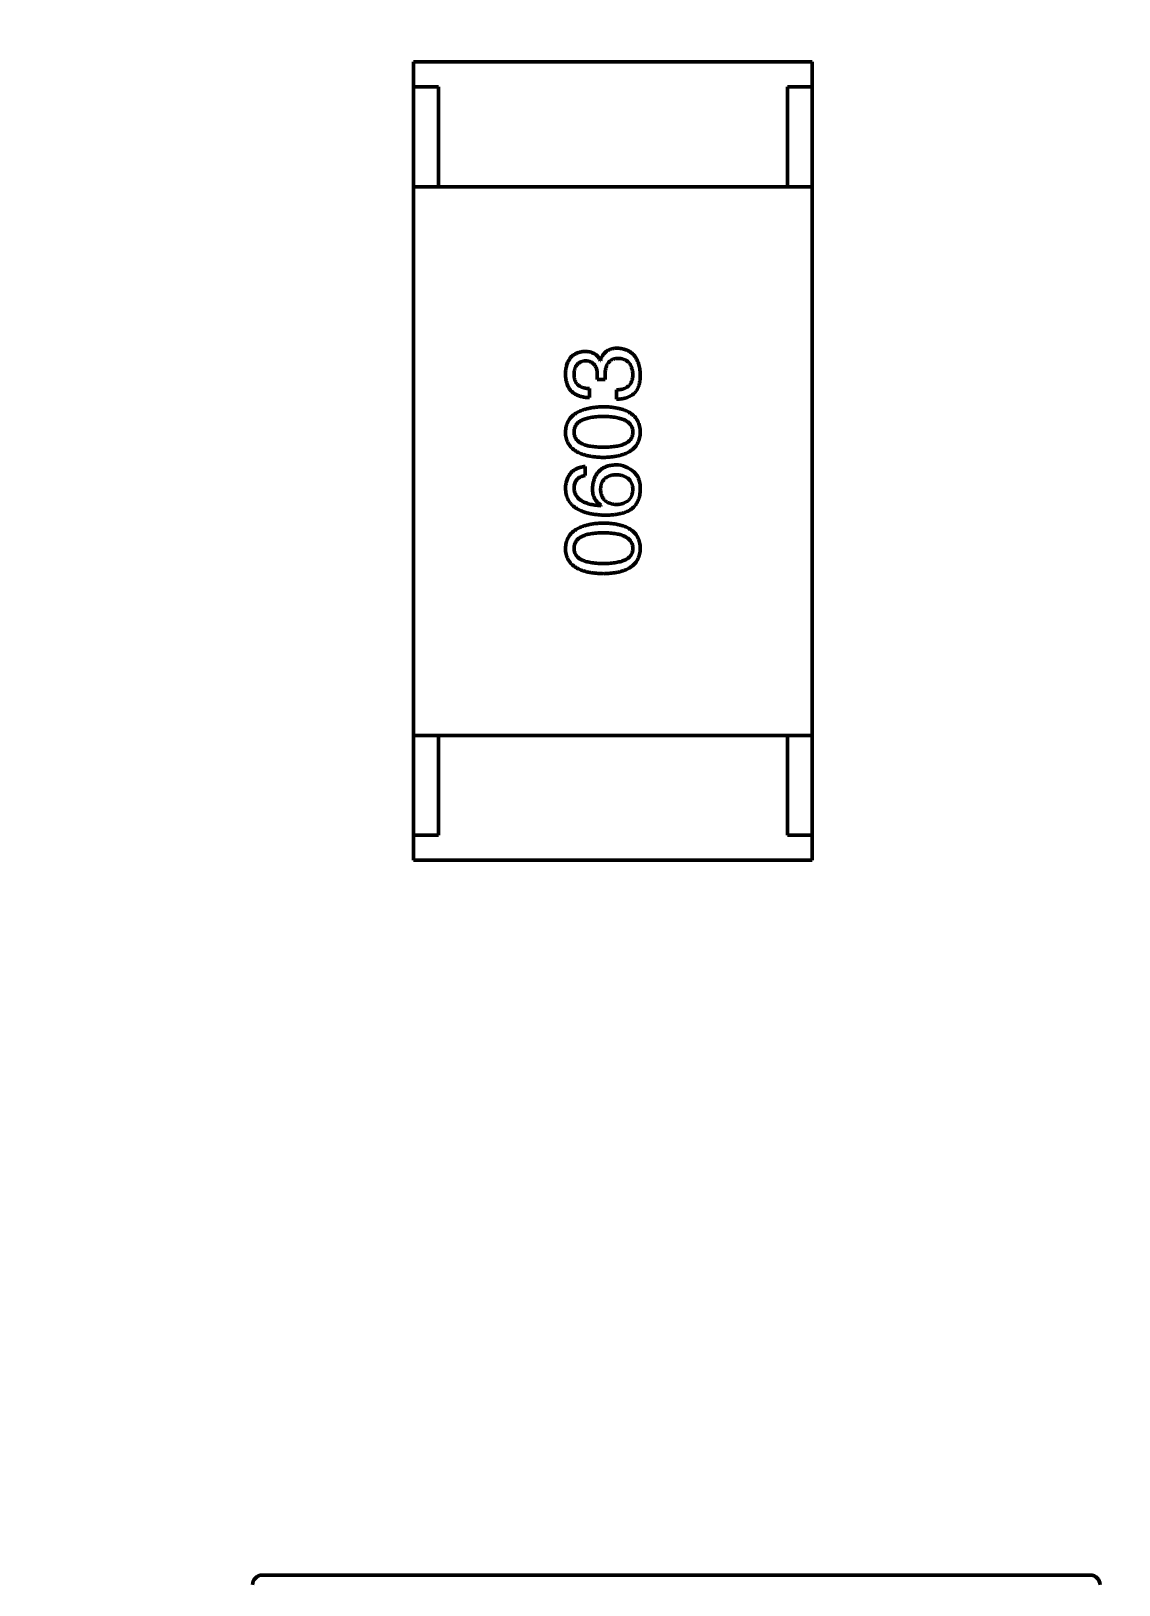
# Model space of a CAD drawing. Header units: millimetres. Extents: x 37 to 395, y 164 to 266.
# Drawn here: x 339.983 to 342.165, y 210.319 to 213.434 of the extents above; entities that cross this region are included whole.
import ezdxf

# ---------------------------------------------------------------- set-up
doc = ezdxf.new("R2010")
doc.units = ezdxf.units.MM
doc.header["$LTSCALE"] = 0.75
doc.layers.add('Visible', color=7, linetype='Continuous', lineweight=50)
doc.layers.add('尺寸标注', color=3, linetype='Continuous', lineweight=25)
doc.styles.get("Standard").update_dxf_attribs({"font": 'arial.ttf'})
doc.dimstyles.new('Dim-ISO-25', dxfattribs={"dimtxt": 3.5, "dimasz": 3.5, "dimexe": 2.1, "dimexo": 2.1, "dimgap": 1.4, "dimtad": 1, "dimzin": 12, "dimdsep": 46, "dimtxsty": 'Standard', "dimcen": 0, "dimazin": 3, "dimtp": 0.1, "dimtm": 0.1, "dimtfac": 0.714286, "dimtmove": 0, "dimatfit": 3, "dimfxl": 1, "dimtzin": 12, "dimarcsym": 0})

# ---------------------------------------------------------------- blocks, each defined once
blk = doc.blocks.new('*D20')
at = {"layer": 'Defpoints', "color": 0, "transparency": 16777216}
for p in [(318.6376, 220.4329), (358.784, 187.735), (392.6929, 187.735)]:
    blk.add_point(p, dxfattribs=at)
at = {"layer": '尺寸标注', "color": 0, "lineweight": -2, "transparency": 16777216}
for p, q in [((320.7376, 220.4329), (394.7929, 220.4329)), ((392.6929, 216.9329), (392.6929, 191.235)), ((360.884, 187.735), (394.7929, 187.735))]:
    blk.add_line(p, q, dxfattribs=at)
at = {"layer": '尺寸标注', "color": 0, "transparency": 16777216}
for points in [[(392.1096, 216.9329), (393.2763, 216.9329), (392.6929, 220.4329)], [(392.1096, 191.235), (393.2763, 191.235), (392.6929, 187.735)]]:
    blk.add_solid(points, dxfattribs=at)
at = {"layer": '尺寸标注', "color": 0, "transparency": 16777216, "insert": (390.0156, 204.0839), "char_height": 2.5, "attachment_point": 5, "rotation": 90}
blk.add_mtext('32.7', dxfattribs=at)

msp = doc.modelspace()

# ---------------------------------------------------------------- linework, layer by layer
at = {"layer": 'Visible'}
for p, q in [((340.7499, 213.3722), (341.5499, 213.3722)), ((340.7499, 213.3222), (340.7499, 213.3722)), ((341.5499, 213.3222), (341.5499, 213.3722)), ((340.7999, 213.3222), (340.7499, 213.3222)), ((340.7499, 213.1222), (340.7499, 213.3222)), ((340.7999, 213.1222), (340.7999, 213.3222)), ((341.4999, 213.3222), (341.4999, 213.1222)), ((341.5499, 213.3222), (341.4999, 213.3222)), ((341.5499, 213.1222), (341.5499, 213.3222)), ((341.5499, 213.1222), (340.7499, 213.1222)), ((340.7499, 212.0222), (340.7499, 213.1222)), ((340.7999, 213.1222), (341.4999, 213.1222)), ((341.5499, 213.1222), (341.5499, 212.0222)), ((341.1252, 212.774), (341.1244, 212.774)), ((341.1187, 212.7453), (341.1187, 212.7355)), ((341.1187, 212.7355), (341.1343, 212.7355)), ((341.1343, 212.7355), (341.1343, 212.7445)), ((341.1031, 212.6994), (341.1031, 212.7174)), ((341.1572, 212.715), (341.1572, 212.6961)), ((341.0941, 212.5433), (341.0941, 212.5613)), ((341.1269, 212.4835), (341.1261, 212.4826)), ((341.5499, 212.0222), (340.7499, 212.0222)), ((340.7499, 212.0222), (340.7499, 211.8222)), ((340.7999, 212.0222), (341.4999, 212.0222)), ((340.7999, 212.0222), (340.7999, 211.8222)), ((341.4999, 211.8222), (341.4999, 212.0222)), ((341.5499, 212.0222), (341.5499, 211.8222)), ((340.7499, 211.8222), (340.7499, 211.7722)), ((340.7999, 211.8222), (340.7499, 211.8222)), ((341.5499, 211.8222), (341.4999, 211.8222)), ((341.5499, 211.8222), (341.5499, 211.7722)), ((340.7499, 211.7722), (341.5499, 211.7722)), ((340.447, 210.3389), (340.4467, 210.3389)), ((342.107, 210.3389), (340.447, 210.3389)), ((342.1073, 210.3389), (342.107, 210.3389))]:
    msp.add_line(p, q, dxfattribs=at)
msp.add_arc((341.1562, 212.5127), 0.0519, 45.691, 90.7052, dxfattribs=at)
at = {"layer": 'Visible', "extrusion": (0, 0, -1)}
for centre, start, end in [((-340.447, 210.3189), 0.864, 89.136), ((-342.107, 210.3189), 90.864, 179.136)]:
    msp.add_arc(centre, 0.02, start, end, dxfattribs=at)
at = {"layer": 'Visible'}
for points, knots in [([(341.0933, 212.792), (341.0918, 212.7919), (341.0889, 212.7916), (341.0846, 212.7908), (341.0807, 212.7898), (341.077, 212.7884), (341.0736, 212.7866), (341.0705, 212.7846), (341.0677, 212.7822), (341.0651, 212.7795), (341.0628, 212.7766), (341.0609, 212.7732), (341.0591, 212.7696), (341.0577, 212.7657), (341.0565, 212.7614), (341.0557, 212.7569), (341.055, 212.752), (341.0548, 212.7487), (341.0547, 212.7469)], [0, 0, 0, 0, 0.067521, 0.132139, 0.193339, 0.252064, 0.309083, 0.364848, 0.420021, 0.475612, 0.532002, 0.589602, 0.649896, 0.712634, 0.778603, 0.848416, 0.922155, 1, 1, 1, 1]), ([(341.1244, 212.774), (341.1237, 212.7754), (341.1223, 212.7782), (341.1195, 212.7819), (341.1163, 212.7851), (341.1126, 212.7877), (341.1084, 212.7896), (341.1037, 212.791), (341.0987, 212.7919), (341.0951, 212.792), (341.0933, 212.792)], [0, 0, 0, 0, 0.125227, 0.244792, 0.361427, 0.478215, 0.59667, 0.722058, 0.856314, 1, 1, 1, 1]), ([(341.1588, 212.7986), (341.1578, 212.7986), (341.1557, 212.7985), (341.1526, 212.7982), (341.1497, 212.7978), (341.1469, 212.7971), (341.1443, 212.7962), (341.1418, 212.7952), (341.1395, 212.7939), (341.1373, 212.7925), (341.1353, 212.7908), (341.1334, 212.789), (341.1317, 212.7869), (341.13, 212.7847), (341.1286, 212.7823), (341.1273, 212.7797), (341.1262, 212.7769), (341.1256, 212.775), (341.1252, 212.774)], [0, 0, 0, 0, 0.071215, 0.138707, 0.20396, 0.266995, 0.327734, 0.387609, 0.445602, 0.503345, 0.561136, 0.618597, 0.677672, 0.738255, 0.799989, 0.863961, 0.930555, 1, 1, 1, 1]), ([(341.2047, 212.7453), (341.2046, 212.7474), (341.2045, 212.7514), (341.2038, 212.7572), (341.2027, 212.7626), (341.2013, 212.7676), (341.1997, 212.7723), (341.1976, 212.7766), (341.1952, 212.7805), (341.1925, 212.7841), (341.1895, 212.7872), (341.1861, 212.79), (341.1824, 212.7924), (341.1783, 212.7944), (341.1739, 212.7961), (341.1692, 212.7973), (341.1641, 212.7982), (341.1606, 212.7984), (341.1588, 212.7986)], [0, 0, 0, 0, 0.078078, 0.151942, 0.221594, 0.28726, 0.350176, 0.409768, 0.467648, 0.523784, 0.578904, 0.634014, 0.689819, 0.746826, 0.805875, 0.867063, 0.931764, 1, 1, 1, 1]), ([(341.072, 212.7461), (341.072, 212.7472), (341.0721, 212.7492), (341.0725, 212.7521), (341.073, 212.7548), (341.0736, 212.7573), (341.0745, 212.7597), (341.0755, 212.7618), (341.0767, 212.7638), (341.0781, 212.7656), (341.0796, 212.7672), (341.0813, 212.7686), (341.0831, 212.7699), (341.0852, 212.7709), (341.0874, 212.7718), (341.0897, 212.7724), (341.0923, 212.7729), (341.094, 212.7731), (341.0949, 212.7732)], [0, 0, 0, 0, 0.078051, 0.151197, 0.220412, 0.286742, 0.34933, 0.409464, 0.467368, 0.52298, 0.578639, 0.633998, 0.690142, 0.746855, 0.805868, 0.867776, 0.932345, 1, 1, 1, 1]), ([(341.0949, 212.7732), (341.0967, 212.7731), (341.0986, 212.7729), (341.1034, 212.7719), (341.1053, 212.7711), (341.1081, 212.7696), (341.1103, 212.7682), (341.1142, 212.7636), (341.1154, 212.7612), (341.1183, 212.754), (341.1186, 212.7478), (341.1187, 212.7453)], [0.000001, 0.000001, 0.000001, 0.000001, 0.000529469, 0.000529469, 0.001127239, 0.001127239, 0.001835181, 0.001835181, 0.002488358, 0.002488358, 0.00458577, 0.00458577, 0.00458577, 0.00458577]), ([(341.1343, 212.7445), (341.1343, 212.7458), (341.1343, 212.7485), (341.1346, 212.7523), (341.1351, 212.7558), (341.1359, 212.7591), (341.1368, 212.7622), (341.138, 212.765), (341.1394, 212.7674), (341.141, 212.7697), (341.1428, 212.7717), (341.1448, 212.7734), (341.147, 212.7749), (341.1495, 212.7761), (341.1521, 212.777), (341.155, 212.7776), (341.1581, 212.778), (341.1602, 212.7781), (341.1613, 212.7781)], [0, 0, 0, 0, 0.082495, 0.159728, 0.232496, 0.300725, 0.365163, 0.425859, 0.483728, 0.538892, 0.592921, 0.646195, 0.699968, 0.754746, 0.811387, 0.870806, 0.933482, 1, 1, 1, 1]), ([(341.1613, 212.7781), (341.1624, 212.778), (341.1645, 212.7778), (341.1676, 212.7773), (341.1705, 212.7765), (341.1732, 212.7755), (341.1757, 212.7743), (341.1781, 212.7729), (341.1801, 212.7712), (341.1821, 212.7693), (341.1838, 212.7672), (341.1852, 212.7648), (341.1866, 212.7622), (341.1876, 212.7594), (341.1885, 212.7564), (341.1892, 212.7532), (341.1897, 212.7497), (341.1899, 212.7473), (341.19, 212.7461)], [0, 0, 0, 0, 0.068514, 0.133941, 0.195994, 0.255362, 0.312994, 0.369441, 0.424687, 0.480522, 0.537148, 0.594801, 0.654411, 0.716817, 0.781981, 0.850498, 0.923306, 1, 1, 1, 1]), ([(341.0547, 212.7469), (341.0548, 212.7451), (341.0549, 212.7414), (341.0556, 212.7361), (341.0566, 212.7311), (341.058, 212.7265), (341.0597, 212.7222), (341.0618, 212.7183), (341.0643, 212.7148), (341.0672, 212.7116), (341.0704, 212.7088), (341.074, 212.7064), (341.078, 212.7043), (341.0823, 212.7026), (341.087, 212.7012), (341.092, 212.7002), (341.0975, 212.6996), (341.1012, 212.6995), (341.1031, 212.6994)], [0, 0, 0, 0, 0.073232, 0.142595, 0.207997, 0.270074, 0.329156, 0.386529, 0.441846, 0.496976, 0.551877, 0.607941, 0.665637, 0.725446, 0.788542, 0.855101, 0.925196, 1, 1, 1, 1]), ([(341.1031, 212.7174), (341.1018, 212.7175), (341.0994, 212.7176), (341.0959, 212.718), (341.0926, 212.7186), (341.0895, 212.7195), (341.0867, 212.7205), (341.0841, 212.7218), (341.0818, 212.7233), (341.0797, 212.725), (341.0779, 212.7269), (341.0763, 212.729), (341.0749, 212.7313), (341.0738, 212.7339), (341.073, 212.7366), (341.0724, 212.7396), (341.072, 212.7428), (341.072, 212.745), (341.072, 212.7461)], [0, 0, 0, 0, 0.078134, 0.15164, 0.221358, 0.286689, 0.348614, 0.407697, 0.464247, 0.520153, 0.574432, 0.629291, 0.684538, 0.742032, 0.801329, 0.863637, 0.930123, 1, 1, 1, 1]), ([(341.19, 212.7461), (341.19, 212.7449), (341.1899, 212.7425), (341.1895, 212.7391), (341.1889, 212.7358), (341.188, 212.7328), (341.1869, 212.73), (341.1854, 212.7275), (341.1837, 212.7252), (341.1818, 212.7231), (341.1796, 212.7213), (341.1772, 212.7197), (341.1745, 212.7183), (341.1715, 212.7172), (341.1683, 212.7162), (341.1648, 212.7156), (341.1611, 212.7151), (341.1585, 212.715), (341.1572, 212.715)], [0, 0, 0, 0, 0.071272, 0.13882, 0.201858, 0.262757, 0.320043, 0.376709, 0.431462, 0.486034, 0.541209, 0.597703, 0.65589, 0.717768, 0.782056, 0.850407, 0.92277, 1, 1, 1, 1]), ([(341.1998, 212.7182), (341.2002, 212.7191), (341.201, 212.7209), (341.202, 212.7237), (341.2029, 212.7267), (341.2035, 212.73), (341.2041, 212.7335), (341.2045, 212.7372), (341.2047, 212.7412), (341.2047, 212.7439), (341.2047, 212.7453)], [0, 0, 0, 0, 0.101955, 0.208983, 0.322698, 0.44339, 0.570851, 0.70629, 0.84885, 1, 1, 1, 1]), ([(341.1572, 212.6961), (341.1585, 212.6962), (341.1612, 212.6963), (341.165, 212.6966), (341.1686, 212.6971), (341.1721, 212.6978), (341.1754, 212.6986), (341.1785, 212.6995), (341.1815, 212.7007), (341.1842, 212.702), (341.1868, 212.7035), (341.1892, 212.7051), (341.1915, 212.7069), (341.1935, 212.7088), (341.1954, 212.7109), (341.197, 212.7132), (341.1986, 212.7156), (341.1994, 212.7174), (341.1998, 212.7182)], [0, 0, 0, 0, 0.078937, 0.154495, 0.226898, 0.296844, 0.363348, 0.427781, 0.48946, 0.549586, 0.607902, 0.664733, 0.720805, 0.776157, 0.831175, 0.886736, 0.943094, 1, 1, 1, 1]), ([(341.131, 212.6812), (341.128, 212.681), (341.1221, 212.6808), (341.1136, 212.6799), (341.1057, 212.6787), (341.0984, 212.6772), (341.0916, 212.6753), (341.0854, 212.673), (341.0797, 212.6704), (341.0746, 212.6674), (341.0701, 212.664), (341.0662, 212.6603), (341.0628, 212.6562), (341.06, 212.6517), (341.0578, 212.6469), (341.0562, 212.6417), (341.0551, 212.6362), (341.0549, 212.6323), (341.0547, 212.6304)], [0, 0, 0, 0, 0.088475, 0.171606, 0.249595, 0.322626, 0.391327, 0.455765, 0.516374, 0.573675, 0.628522, 0.681161, 0.732559, 0.783563, 0.83504, 0.887639, 0.942585, 1, 1, 1, 1]), ([(341.072, 212.6304), (341.072, 212.6316), (341.0721, 212.6341), (341.0728, 212.6376), (341.0739, 212.641), (341.0756, 212.6441), (341.0777, 212.6469), (341.0802, 212.6494), (341.0833, 212.6517), (341.0868, 212.6539), (341.0907, 212.6557), (341.0951, 212.6572), (341.1, 212.6586), (341.1053, 212.6596), (341.111, 212.6605), (341.1173, 212.6611), (341.124, 212.6614), (341.1286, 212.6615), (341.131, 212.6615)], [0, 0, 0, 0, 0.050604, 0.098688, 0.145699, 0.191791, 0.238625, 0.286717, 0.337546, 0.391814, 0.449755, 0.512106, 0.579685, 0.652048, 0.730262, 0.814146, 0.904281, 1, 1, 1, 1]), ([(341.2047, 212.6304), (341.2047, 212.6323), (341.2045, 212.6362), (341.2035, 212.6419), (341.202, 212.6471), (341.1999, 212.652), (341.1973, 212.6565), (341.1941, 212.6607), (341.1903, 212.6644), (341.1859, 212.6678), (341.181, 212.6708), (341.1755, 212.6734), (341.1694, 212.6756), (341.1628, 212.6775), (341.1557, 212.679), (341.1479, 212.6801), (341.1396, 212.6809), (341.1339, 212.6811), (341.131, 212.6812)], [0, 0, 0, 0, 0.059134, 0.115603, 0.169236, 0.221572, 0.273254, 0.32474, 0.377319, 0.431815, 0.488555, 0.548609, 0.612242, 0.680182, 0.75251, 0.829782, 0.91231, 1, 1, 1, 1]), ([(341.131, 212.6615), (341.1333, 212.6615), (341.1379, 212.6614), (341.1445, 212.6611), (341.1506, 212.6605), (341.1564, 212.6596), (341.1616, 212.6586), (341.1665, 212.6572), (341.1708, 212.6557), (341.1748, 212.6538), (341.1783, 212.6518), (341.1813, 212.6494), (341.1839, 212.6469), (341.186, 212.644), (341.1877, 212.641), (341.189, 212.6377), (341.1898, 212.6341), (341.1899, 212.6316), (341.19, 212.6304)], [0, 0, 0, 0, 0.094834, 0.184067, 0.267029, 0.344713, 0.417334, 0.484367, 0.546941, 0.604717, 0.65953, 0.710539, 0.759381, 0.806382, 0.853027, 0.900623, 0.949121, 1, 1, 1, 1]), ([(341.0547, 212.6304), (341.0548, 212.6284), (341.055, 212.6245), (341.056, 212.6189), (341.0576, 212.6136), (341.0597, 212.6087), (341.0625, 212.6042), (341.0658, 212.6001), (341.0697, 212.5963), (341.0742, 212.5929), (341.0793, 212.5899), (341.085, 212.5873), (341.0912, 212.5851), (341.0981, 212.5832), (341.1055, 212.5817), (341.1135, 212.5806), (341.122, 212.5798), (341.1279, 212.5796), (341.131, 212.5795)], [0, 0, 0, 0, 0.057911, 0.113262, 0.165956, 0.217443, 0.268511, 0.319665, 0.372, 0.426129, 0.483365, 0.543779, 0.607756, 0.676562, 0.749704, 0.827713, 0.911177, 1, 1, 1, 1]), ([(341.131, 212.6), (341.1286, 212.6001), (341.124, 212.6001), (341.1173, 212.6005), (341.111, 212.601), (341.1053, 212.6018), (341.1, 212.6029), (341.0951, 212.6042), (341.0907, 212.6057), (341.0868, 212.6075), (341.0833, 212.6095), (341.0802, 212.6118), (341.0777, 212.6143), (341.0756, 212.617), (341.0739, 212.62), (341.0728, 212.6233), (341.0721, 212.6267), (341.072, 212.6291), (341.072, 212.6304)], [0, 0, 0, 0, 0.096452, 0.187278, 0.271765, 0.350519, 0.423437, 0.491321, 0.554011, 0.612224, 0.666281, 0.717003, 0.764884, 0.811423, 0.856783, 0.902993, 0.950236, 1, 1, 1, 1]), ([(341.131, 212.5795), (341.1339, 212.5796), (341.1396, 212.5798), (341.1479, 212.5806), (341.1557, 212.5817), (341.1628, 212.5832), (341.1694, 212.5851), (341.1755, 212.5873), (341.181, 212.5899), (341.1859, 212.593), (341.1903, 212.5963), (341.1941, 212.6001), (341.1973, 212.6042), (341.1999, 212.6087), (341.202, 212.6136), (341.2035, 212.6189), (341.2045, 212.6245), (341.2047, 212.6284), (341.2047, 212.6304)], [0, 0, 0, 0, 0.087693, 0.170223, 0.247496, 0.319826, 0.387768, 0.451403, 0.511459, 0.568358, 0.622671, 0.675251, 0.726739, 0.778422, 0.830759, 0.884394, 0.940865, 1, 1, 1, 1]), ([(341.19, 212.6304), (341.1899, 212.6291), (341.1898, 212.6267), (341.1892, 212.6233), (341.188, 212.62), (341.1863, 212.617), (341.1843, 212.6143), (341.1817, 212.6118), (341.1787, 212.6095), (341.1752, 212.6075), (341.1712, 212.6057), (341.1668, 212.6042), (341.162, 212.6029), (341.1567, 212.6018), (341.1509, 212.601), (341.1447, 212.6005), (341.138, 212.6001), (341.1334, 212.6001), (341.131, 212.6)], [0, 0, 0, 0, 0.049766, 0.097012, 0.143225, 0.188786, 0.235079, 0.282962, 0.333687, 0.387747, 0.445963, 0.508657, 0.576545, 0.649868, 0.72822, 0.812712, 0.903543, 1, 1, 1, 1]), ([(341.0941, 212.5613), (341.0926, 212.5611), (341.0897, 212.5608), (341.0855, 212.5598), (341.0815, 212.5586), (341.0778, 212.5571), (341.0744, 212.5554), (341.0712, 212.5533), (341.0684, 212.551), (341.0657, 212.5485), (341.0634, 212.5456), (341.0614, 212.5424), (341.0595, 212.539), (341.058, 212.5353), (341.0568, 212.5313), (341.0558, 212.5271), (341.0551, 212.5226), (341.0549, 212.5195), (341.0547, 212.5179)], [0, 0, 0, 0, 0.06947, 0.136096, 0.199592, 0.260665, 0.319672, 0.377156, 0.433415, 0.489984, 0.546535, 0.604276, 0.663499, 0.725182, 0.788953, 0.855683, 0.926216, 1, 1, 1, 1]), ([(341.072, 212.5179), (341.072, 212.5196), (341.0721, 212.5228), (341.0732, 212.5274), (341.0749, 212.5315), (341.0774, 212.535), (341.0806, 212.538), (341.0845, 212.5403), (341.089, 212.5422), (341.0923, 212.5429), (341.0941, 212.5433)], [0, 0, 0, 0, 0.136586, 0.261496, 0.378089, 0.490612, 0.605522, 0.725767, 0.8561, 1, 1, 1, 1]), ([(341.1556, 212.5646), (341.1538, 212.5645), (341.1504, 212.5643), (341.1454, 212.5636), (341.1407, 212.5625), (341.1364, 212.5612), (341.1323, 212.5594), (341.1286, 212.5573), (341.1252, 212.5549), (341.1221, 212.5521), (341.1193, 212.549), (341.1168, 212.5456), (341.1147, 212.5418), (341.1129, 212.5377), (341.1114, 212.5332), (341.1102, 212.5284), (341.1093, 212.5233), (341.109, 212.5197), (341.1088, 212.5179)], [0, 0, 0, 0, 0.071527, 0.139094, 0.20346, 0.264939, 0.323904, 0.381383, 0.437591, 0.493343, 0.549401, 0.606085, 0.664838, 0.725424, 0.788712, 0.855452, 0.925772, 1, 1, 1, 1]), ([(341.1252, 212.5154), (341.1253, 212.5166), (341.1254, 212.5187), (341.1259, 212.5219), (341.1265, 212.5249), (341.1274, 212.5277), (341.1286, 212.5303), (341.1299, 212.5327), (341.1316, 212.5348), (341.1334, 212.5368), (341.1355, 212.5385), (341.1378, 212.5401), (341.1403, 212.5414), (341.1431, 212.5425), (341.1461, 212.5434), (341.1493, 212.5442), (341.1528, 212.5447), (341.1552, 212.5448), (341.1564, 212.5449)], [0, 0, 0, 0, 0.069884, 0.136529, 0.199638, 0.259844, 0.317774, 0.374356, 0.430026, 0.485148, 0.5409, 0.597889, 0.657472, 0.718614, 0.783613, 0.85129, 0.923712, 1, 1, 1, 1]), ([(341.1564, 212.5449), (341.1577, 212.5448), (341.1602, 212.5447), (341.1638, 212.5442), (341.1673, 212.5435), (341.1704, 212.5426), (341.1734, 212.5415), (341.1761, 212.5402), (341.1786, 212.5387), (341.1808, 212.537), (341.1828, 212.5351), (341.1846, 212.533), (341.1861, 212.5307), (341.1873, 212.5282), (341.1884, 212.5255), (341.1892, 212.5226), (341.1897, 212.5195), (341.1899, 212.5173), (341.19, 212.5162)], [0, 0, 0, 0, 0.078863, 0.153308, 0.223539, 0.289857, 0.35341, 0.413572, 0.471721, 0.528235, 0.584279, 0.638781, 0.69466, 0.751251, 0.809198, 0.869697, 0.933318, 1, 1, 1, 1]), ([(341.2047, 212.513), (341.2048, 212.5151), (341.2048, 212.5191), (341.2044, 212.525), (341.2035, 212.5303), (341.2022, 212.5352), (341.2004, 212.5396), (341.1982, 212.5435), (341.1956, 212.547), (341.1935, 212.5489), (341.1924, 212.5499)], [0, 0, 0, 0, 0.156782, 0.301945, 0.436395, 0.561474, 0.678489, 0.78853, 0.894967, 1, 1, 1, 1]), ([(341.0547, 212.5179), (341.0549, 212.5158), (341.0551, 212.5116), (341.0562, 212.5056), (341.0579, 212.5), (341.0602, 212.4948), (341.0631, 212.49), (341.0666, 212.4856), (341.0707, 212.4816), (341.0755, 212.478), (341.0807, 212.4748), (341.0866, 212.472), (341.0931, 212.4696), (341.1002, 212.4677), (341.1079, 212.4661), (341.1161, 212.4649), (341.125, 212.4641), (341.1311, 212.4639), (341.1343, 212.4638)], [0, 0, 0, 0, 0.058957, 0.115262, 0.16907, 0.221312, 0.273147, 0.324961, 0.377649, 0.432026, 0.488925, 0.549039, 0.612912, 0.680653, 0.753056, 0.830314, 0.912483, 1, 1, 1, 1]), ([(341.1261, 212.4826), (341.1239, 212.4828), (341.1198, 212.4831), (341.1139, 212.4839), (341.1083, 212.4848), (341.1031, 212.486), (341.0983, 212.4874), (341.0939, 212.489), (341.0899, 212.4909), (341.0863, 212.493), (341.0831, 212.4953), (341.0803, 212.4979), (341.0779, 212.5006), (341.0759, 212.5037), (341.0743, 212.5069), (341.0731, 212.5104), (341.0722, 212.514), (341.0721, 212.5166), (341.072, 212.5179)], [0, 0, 0, 0, 0.089218, 0.173709, 0.252753, 0.326963, 0.397099, 0.462534, 0.524018, 0.582178, 0.637235, 0.689955, 0.741228, 0.791618, 0.841661, 0.892925, 0.945259, 1, 1, 1, 1]), ([(341.1088, 212.5179), (341.1089, 212.5159), (341.109, 212.5121), (341.1098, 212.5066), (341.1113, 212.5016), (341.1132, 212.497), (341.1158, 212.4928), (341.1189, 212.4892), (341.1226, 212.486), (341.1254, 212.4843), (341.1269, 212.4835)], [0, 0, 0, 0, 0.144617, 0.279572, 0.40596, 0.526097, 0.64389, 0.760003, 0.877724, 1, 1, 1, 1]), ([(341.1572, 212.4851), (341.1559, 212.4852), (341.1535, 212.4853), (341.1499, 212.4859), (341.1466, 212.4866), (341.1435, 212.4876), (341.1407, 212.4887), (341.1381, 212.4901), (341.1357, 212.4916), (341.1336, 212.4935), (341.1317, 212.4955), (341.1301, 212.4977), (341.1286, 212.5001), (341.1275, 212.5028), (341.1265, 212.5056), (341.1259, 212.5087), (341.1254, 212.512), (341.1253, 212.5143), (341.1252, 212.5154)], [0, 0, 0, 0, 0.076072, 0.148369, 0.216753, 0.281358, 0.342792, 0.401604, 0.458929, 0.514444, 0.569818, 0.625343, 0.681554, 0.739608, 0.800134, 0.863477, 0.929547, 1, 1, 1, 1]), ([(341.19, 212.5162), (341.1899, 212.515), (341.1898, 212.5127), (341.1893, 212.5094), (341.1887, 212.5062), (341.1877, 212.5033), (341.1865, 212.5005), (341.185, 212.498), (341.1834, 212.4957), (341.1814, 212.4937), (341.1792, 212.4918), (341.1768, 212.4902), (341.1741, 212.4888), (341.1712, 212.4876), (341.168, 212.4866), (341.1647, 212.4859), (341.161, 212.4853), (341.1585, 212.4852), (341.1572, 212.4851)], [0, 0, 0, 0, 0.070403, 0.137196, 0.200053, 0.260887, 0.31876, 0.37535, 0.430743, 0.485927, 0.541678, 0.598832, 0.657726, 0.719441, 0.783504, 0.851852, 0.923533, 1, 1, 1, 1]), ([(341.1851, 212.4744), (341.1866, 212.4756), (341.1896, 212.4778), (341.1934, 212.4817), (341.1968, 212.4859), (341.1995, 212.4906), (341.2017, 212.4956), (341.2033, 212.5011), (341.2044, 212.5069), (341.2046, 212.5109), (341.2047, 212.513)], [0, 0, 0, 0, 0.125033, 0.246266, 0.36603, 0.485265, 0.606781, 0.732144, 0.862551, 1, 1, 1, 1]), ([(341.1343, 212.4638), (341.1369, 212.4638), (341.1421, 212.4638), (341.1496, 212.4644), (341.1566, 212.4652), (341.1632, 212.4664), (341.1694, 212.4678), (341.1751, 212.4696), (341.1803, 212.4718), (341.1835, 212.4736), (341.1851, 212.4744)], [0, 0, 0, 0, 0.151498, 0.29521, 0.430242, 0.557137, 0.677306, 0.790845, 0.898111, 1, 1, 1, 1]), ([(341.131, 212.448), (341.128, 212.4479), (341.1221, 212.4476), (341.1136, 212.4468), (341.1057, 212.4456), (341.0984, 212.444), (341.0916, 212.4421), (341.0854, 212.4399), (341.0797, 212.4372), (341.0746, 212.4342), (341.0701, 212.4309), (341.0662, 212.4271), (341.0628, 212.423), (341.06, 212.4186), (341.0578, 212.4137), (341.0562, 212.4085), (341.0551, 212.403), (341.0549, 212.3992), (341.0547, 212.3972)], [0, 0, 0, 0, 0.088475, 0.171606, 0.249595, 0.322626, 0.391327, 0.455765, 0.516374, 0.573675, 0.628522, 0.681161, 0.732559, 0.783563, 0.83504, 0.887639, 0.942585, 1, 1, 1, 1]), ([(341.2047, 212.3972), (341.2047, 212.3992), (341.2045, 212.4031), (341.2035, 212.4087), (341.202, 212.414), (341.1999, 212.4189), (341.1973, 212.4234), (341.1941, 212.4275), (341.1903, 212.4313), (341.1859, 212.4347), (341.181, 212.4376), (341.1755, 212.4402), (341.1694, 212.4425), (341.1628, 212.4443), (341.1557, 212.4459), (341.1479, 212.447), (341.1396, 212.4477), (341.1339, 212.4479), (341.131, 212.448)], [0, 0, 0, 0, 0.059134, 0.115603, 0.169236, 0.221572, 0.273254, 0.32474, 0.377319, 0.431815, 0.488555, 0.548609, 0.612242, 0.680182, 0.75251, 0.829782, 0.91231, 1, 1, 1, 1]), ([(341.072, 212.3972), (341.072, 212.3985), (341.0721, 212.4009), (341.0728, 212.4045), (341.0739, 212.4078), (341.0756, 212.4109), (341.0777, 212.4137), (341.0802, 212.4163), (341.0833, 212.4186), (341.0868, 212.4207), (341.0907, 212.4225), (341.0951, 212.4241), (341.1, 212.4254), (341.1053, 212.4265), (341.111, 212.4273), (341.1173, 212.4279), (341.124, 212.4283), (341.1286, 212.4283), (341.131, 212.4284)], [0, 0, 0, 0, 0.050604, 0.098688, 0.145699, 0.191791, 0.238625, 0.286717, 0.337546, 0.391814, 0.449755, 0.512106, 0.579685, 0.652048, 0.730262, 0.814146, 0.904281, 1, 1, 1, 1]), ([(341.131, 212.4284), (341.1333, 212.4283), (341.1379, 212.4283), (341.1445, 212.4279), (341.1506, 212.4273), (341.1564, 212.4265), (341.1616, 212.4254), (341.1665, 212.4241), (341.1708, 212.4225), (341.1748, 212.4207), (341.1783, 212.4186), (341.1813, 212.4163), (341.1839, 212.4137), (341.186, 212.4109), (341.1877, 212.4078), (341.189, 212.4045), (341.1898, 212.4009), (341.1899, 212.3985), (341.19, 212.3972)], [0, 0, 0, 0, 0.094834, 0.184067, 0.267029, 0.344713, 0.417334, 0.484367, 0.546941, 0.604717, 0.65953, 0.710539, 0.759381, 0.806382, 0.853027, 0.900623, 0.949121, 1, 1, 1, 1]), ([(341.0547, 212.3972), (341.0548, 212.3952), (341.055, 212.3913), (341.056, 212.3857), (341.0576, 212.3805), (341.0597, 212.3756), (341.0625, 212.371), (341.0658, 212.3669), (341.0697, 212.3631), (341.0742, 212.3598), (341.0793, 212.3568), (341.085, 212.3542), (341.0912, 212.3519), (341.0981, 212.3501), (341.1055, 212.3486), (341.1135, 212.3475), (341.122, 212.3467), (341.1279, 212.3465), (341.131, 212.3464)], [0, 0, 0, 0, 0.057911, 0.113262, 0.165956, 0.217443, 0.268511, 0.319665, 0.372, 0.426129, 0.483365, 0.543779, 0.607756, 0.676562, 0.749704, 0.827713, 0.911177, 1, 1, 1, 1]), ([(341.131, 212.3669), (341.1286, 212.3669), (341.124, 212.3669), (341.1173, 212.3673), (341.111, 212.3679), (341.1053, 212.3687), (341.1, 212.3698), (341.0951, 212.371), (341.0907, 212.3726), (341.0868, 212.3744), (341.0833, 212.3764), (341.0802, 212.3786), (341.0777, 212.3811), (341.0756, 212.3839), (341.0739, 212.3869), (341.0728, 212.3901), (341.0721, 212.3936), (341.072, 212.396), (341.072, 212.3972)], [0, 0, 0, 0, 0.096452, 0.187278, 0.271765, 0.350519, 0.423437, 0.491321, 0.554011, 0.612224, 0.666281, 0.717003, 0.764884, 0.811423, 0.856783, 0.902993, 0.950236, 1, 1, 1, 1]), ([(341.131, 212.3464), (341.1339, 212.3465), (341.1396, 212.3467), (341.1479, 212.3475), (341.1557, 212.3486), (341.1628, 212.3501), (341.1694, 212.3519), (341.1755, 212.3542), (341.181, 212.3568), (341.1859, 212.3598), (341.1903, 212.3631), (341.1941, 212.3669), (341.1973, 212.371), (341.1999, 212.3756), (341.202, 212.3805), (341.2035, 212.3857), (341.2045, 212.3913), (341.2047, 212.3952), (341.2047, 212.3972)], [0, 0, 0, 0, 0.087693, 0.170223, 0.247496, 0.319826, 0.387768, 0.451403, 0.511459, 0.568358, 0.622671, 0.675251, 0.726739, 0.778422, 0.830759, 0.884394, 0.940865, 1, 1, 1, 1]), ([(341.19, 212.3972), (341.1899, 212.396), (341.1898, 212.3936), (341.1892, 212.3901), (341.188, 212.3869), (341.1863, 212.3839), (341.1843, 212.3811), (341.1817, 212.3786), (341.1787, 212.3764), (341.1752, 212.3744), (341.1712, 212.3726), (341.1668, 212.371), (341.162, 212.3698), (341.1567, 212.3687), (341.1509, 212.3679), (341.1447, 212.3673), (341.138, 212.3669), (341.1334, 212.3669), (341.131, 212.3669)], [0, 0, 0, 0, 0.049766, 0.097012, 0.143225, 0.188786, 0.235079, 0.282962, 0.333687, 0.387747, 0.445963, 0.508657, 0.576545, 0.649868, 0.72822, 0.812712, 0.903543, 1, 1, 1, 1])]:
    msp.add_open_spline(points, degree=3, knots=knots, dxfattribs=at)

# ---------------------------------------------------------------- dimensions: what is measured, and where the dimension line sits
at = {"layer": '尺寸标注'}
dim = msp.add_linear_dim(base=(392.6929, 187.735), p1=(318.6376, 220.4329), p2=(358.784, 187.735), angle=90, dimstyle='Dim-ISO-25', override={"dimtxt": 2.5, "dimtoh": 1}, dxfattribs=at)
dim.commit()
dim.dimension.update_dxf_attribs({"geometry": '*D20', "text_midpoint": (390.0156, 204.0839)})

doc.saveas('drawing.dxf')
